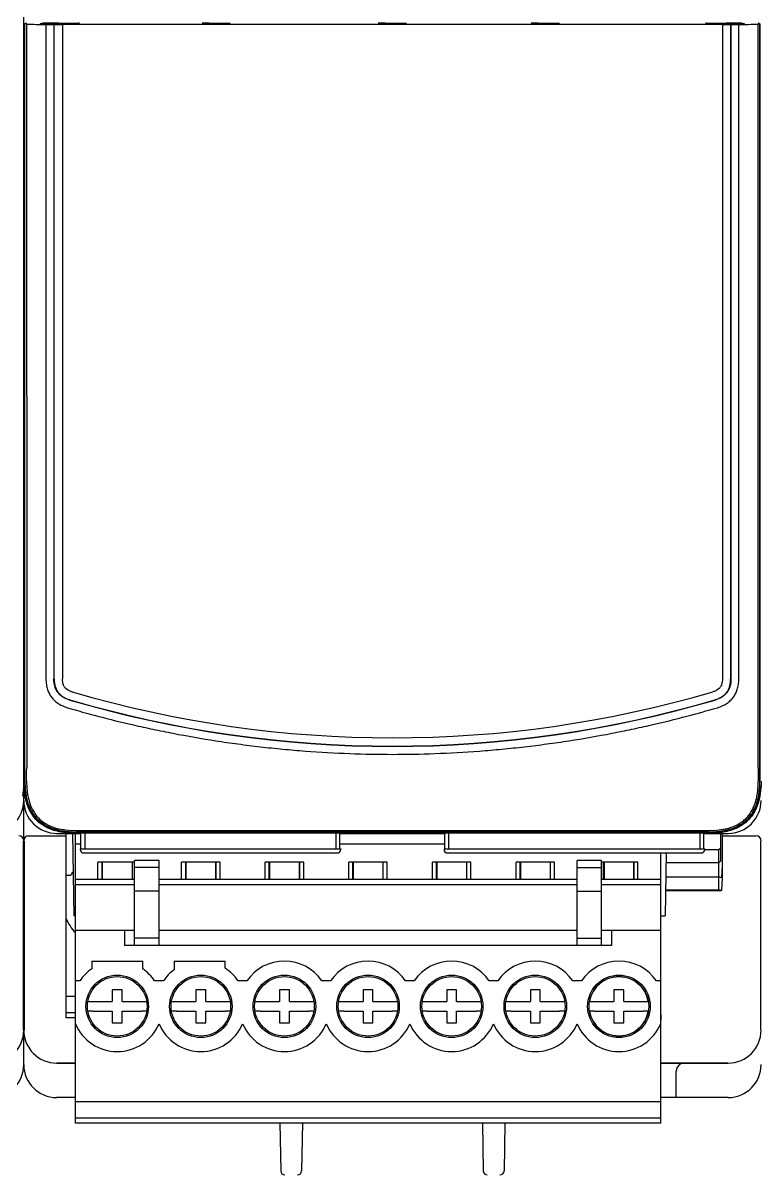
# Model space of a CAD drawing. Header units: millimetres. Extents: x 12275 to 14043, y 11466 to 13479.
# Drawn here: x 13188.6 to 13223.3, y 12830.9 to 12885 of the extents above; entities that cross this region are included whole.
import ezdxf

# ---------------------------------------------------------------- set-up
doc = ezdxf.new("R2010")
doc.units = ezdxf.units.MM
doc.layers.add('02___PRT_ALL_AXES', color=7, linetype='Continuous')
doc.layers.add('SURF_PART', color=7, linetype='Continuous')

msp = doc.modelspace()

# ---------------------------------------------------------------- linework, layer by layer
at = {"color": 0, "linetype": 'Continuous'}
for p, q in [((13188.63355, 12836.12329), (13188.63355, 12906.35949)), ((13188.63355, 12836.12329), (13188.63355, 12906.35949)), ((13188.6856, 12850.21666), (13188.6856, 12885.00118)), ((13188.68755, 12885.00118), (13188.6856, 12885.00118)), ((13188.68755, 12885.00118), (13188.77085, 12885.04282)), ((13188.69025, 12849.44381), (13188.69025, 12885.00258)), ((13188.77086, 12884.98243), (13188.69025, 12885.00258)), ((13188.77086, 12884.98243), (13188.77165, 12850.05861)), ((13189.52236, 12884.99582), (13189.40665, 12884.99576)), ((13189.40665, 12884.99576), (13189.40665, 12884.98578)), ((13189.40665, 12884.98578), (13190.42395, 12884.98531)), ((13190.28001, 12885.0348), (13189.52236, 12885.03411)), ((13189.52236, 12885.03411), (13189.52236, 12884.98573)), ((13190.06379, 12884.97559), (13190.05569, 12884.97357)), ((13190.06379, 12854.23795), (13190.06379, 12884.97559)), ((13190.06379, 12884.97559), (13190.45206, 12884.97559)), ((13190.28001, 12885.0348), (13190.28001, 12884.98538)), ((13190.28001, 12885.0348), (13191.24629, 12885.0348)), ((13190.5536, 12884.98402), (13221.34842, 12884.98402)), ((13197.34021, 12885.03492), (13198.00199, 12885.03492)), ((13198.00199, 12885.03492), (13198.33487, 12885.03161)), ((13205.62012, 12885.03492), (13206.2819, 12885.03492)), ((13206.2819, 12885.03492), (13206.61478, 12885.03161)), ((13212.80223, 12885.03492), (13213.464, 12885.03492)), ((13213.464, 12885.03492), (13213.79686, 12885.03161)), ((13220.65573, 12885.0348), (13221.62201, 12885.0348)), ((13221.44996, 12884.97559), (13221.83823, 12884.97559)), ((13221.47807, 12884.98531), (13222.49536, 12884.98578)), ((13222.37966, 12885.03411), (13221.62201, 12885.0348)), ((13221.62201, 12885.0348), (13221.62201, 12884.98538)), ((13221.83823, 12884.97559), (13221.84633, 12884.97357)), ((13221.83823, 12884.97559), (13221.83823, 12854.23795)), ((13222.37966, 12885.03411), (13222.37966, 12884.98573)), ((13222.49536, 12884.99576), (13222.37966, 12884.99582)), ((13222.49536, 12884.98578), (13222.49536, 12884.99576)), ((13223.13037, 12850.05861), (13223.13116, 12884.98243)), ((13223.13116, 12884.98243), (13223.21177, 12885.00258)), ((13223.13117, 12885.04282), (13223.21447, 12885.00118)), ((13223.21177, 12885.00258), (13223.21177, 12849.44381)), ((13223.21447, 12885.00118), (13223.21642, 12885.00118)), ((13223.21642, 12850.21666), (13223.21642, 12885.00118)), ((13189.67724, 12884.97357), (13189.67724, 12854.23795)), ((13189.67724, 12884.97357), (13190.05569, 12884.97357)), ((13190.05569, 12854.23795), (13190.05569, 12884.97357)), ((13221.44996, 12884.97357), (13190.45206, 12884.97357)), ((13221.84633, 12884.97357), (13222.22478, 12884.97357)), ((13221.84633, 12854.23795), (13221.84633, 12884.97357)), ((13222.22478, 12854.23795), (13222.22478, 12884.97357)), ((13188.68755, 12850.21666), (13188.6856, 12850.21666)), ((13188.68755, 12849.44381), (13188.68755, 12850.21666)), ((13223.21447, 12850.21666), (13223.21642, 12850.21666)), ((13223.21447, 12849.44381), (13223.21447, 12850.21666)), ((13191.08271, 12847.11693), (13191.09201, 12847.11692)), ((13191.09201, 12847.11692), (13205.95101, 12847.11789)), ((13205.95101, 12847.11789), (13220.81001, 12847.11692)), ((13188.62034, 12837.75995), (13188.62034, 12846.62425)), ((13188.64677, 12846.62425), (13188.64677, 12837.75995)), ((13188.86548, 12846.86939), (13190.61981, 12846.86939)), ((13190.61981, 12846.85617), (13188.87869, 12846.85617)), ((13190.17976, 12846.98535), (13191.32008, 12846.98535)), ((13190.61962, 12838.31839), (13190.61981, 12846.98535)), ((13190.92348, 12846.98535), (13190.99095, 12843.11985)), ((13191.06109, 12833.37321), (13191.06109, 12846.98535)), ((13220.81001, 12847.04205), (13191.09201, 12847.04205)), ((13191.09201, 12847.03935), (13220.81001, 12847.03935)), ((13191.11333, 12846.98535), (13191.20025, 12847.00695)), ((13191.20025, 12847.00695), (13220.70177, 12847.00695)), ((13191.32008, 12846.25864), (13191.32008, 12847.00695)), ((13191.51335, 12846.25864), (13191.51335, 12847.00695)), ((13203.29541, 12847.00695), (13203.29541, 12846.25864)), ((13203.48868, 12846.25864), (13203.48868, 12847.00695)), ((13203.48868, 12846.98535), (13208.41334, 12846.98535)), ((13208.41334, 12846.25864), (13208.41334, 12847.00695)), ((13208.60661, 12846.25864), (13208.60661, 12847.00695)), ((13220.38867, 12847.00695), (13220.38867, 12846.25864)), ((13220.58194, 12846.25864), (13220.58194, 12847.00695)), ((13220.58194, 12846.98535), (13221.72226, 12846.98535)), ((13220.78869, 12846.98535), (13220.70177, 12847.00695)), ((13221.3837, 12845.80879), (13221.3837, 12846.98535)), ((13221.43435, 12846.98535), (13221.43435, 12844.87479)), ((13221.43435, 12846.86939), (13223.03654, 12846.86939)), ((13223.02333, 12846.85617), (13221.43435, 12846.85617)), ((13223.25525, 12837.75995), (13223.25525, 12846.62425)), ((13191.06109, 12846.49273), (13191.32008, 12846.49273)), ((13191.28142, 12846.25864), (13203.52734, 12846.25864)), ((13191.28142, 12846.25864), (13191.28142, 12846.21998)), ((13191.43604, 12846.06536), (13203.37272, 12846.06536)), ((13203.48868, 12846.49273), (13208.41334, 12846.49273)), ((13203.52734, 12846.25864), (13203.52734, 12846.21998)), ((13208.37468, 12846.25864), (13220.6206, 12846.25864)), ((13208.37468, 12846.25864), (13208.37468, 12846.21998)), ((13208.5293, 12846.06536), (13220.46598, 12846.06536)), ((13218.55255, 12833.37321), (13218.55255, 12846.06536)), ((13218.80708, 12846.06536), (13218.75566, 12843.11985)), ((13220.6206, 12846.25864), (13220.6206, 12846.21998)), ((13221.28646, 12846.20452), (13220.6206, 12846.20452)), ((13221.37794, 12846.296), (13221.28646, 12846.20452)), ((13221.28646, 12844.33409), (13221.28646, 12846.20452)), ((13193.83652, 12845.62686), (13192.12024, 12845.62686)), ((13192.12024, 12844.83056), (13192.12024, 12845.62686)), ((13192.31351, 12844.83056), (13192.31351, 12845.62686)), ((13192.32511, 12845.62686), (13192.32511, 12844.83056)), ((13193.72442, 12845.62686), (13193.72442, 12844.83056)), ((13193.73602, 12844.83056), (13193.73602, 12845.62686)), ((13194.98844, 12845.70882), (13193.83652, 12845.70882)), ((13193.83652, 12841.7227), (13193.83652, 12845.70881)), ((13194.98844, 12841.7227), (13194.98844, 12845.70881)), ((13197.85665, 12845.62686), (13196.04759, 12845.62686)), ((13196.04759, 12844.83056), (13196.04759, 12845.62686)), ((13196.24087, 12844.83056), (13196.24087, 12845.62686)), ((13196.25247, 12845.62686), (13196.25247, 12844.83056)), ((13197.65178, 12845.62686), (13197.65178, 12844.83056)), ((13197.66337, 12844.83056), (13197.66337, 12845.62686)), ((13197.85665, 12844.83056), (13197.85665, 12845.62686)), ((13201.784, 12845.62686), (13199.97494, 12845.62686)), ((13199.97494, 12844.83056), (13199.97494, 12845.62686)), ((13200.16822, 12844.83056), (13200.16822, 12845.62686)), ((13200.17982, 12845.62686), (13200.17982, 12844.83056)), ((13201.57913, 12845.62686), (13201.57913, 12844.83056)), ((13201.59072, 12844.83056), (13201.59072, 12845.62686)), ((13201.784, 12844.83056), (13201.784, 12845.62686)), ((13205.71135, 12845.62686), (13203.90229, 12845.62686)), ((13203.90229, 12844.83056), (13203.90229, 12845.62686)), ((13204.09557, 12844.83056), (13204.09557, 12845.62686)), ((13204.10717, 12845.62686), (13204.10717, 12844.83056)), ((13205.50648, 12845.62686), (13205.50648, 12844.83056)), ((13205.51807, 12844.83056), (13205.51807, 12845.62686)), ((13205.71135, 12844.83056), (13205.71135, 12845.62686)), ((13209.6387, 12845.62686), (13207.82964, 12845.62686)), ((13207.82964, 12844.83056), (13207.82964, 12845.62686)), ((13208.02292, 12844.83056), (13208.02292, 12845.62686)), ((13208.03452, 12845.62686), (13208.03452, 12844.83056)), ((13209.43383, 12845.62686), (13209.43383, 12844.83056)), ((13209.44543, 12844.83056), (13209.44543, 12845.62686)), ((13209.6387, 12844.83056), (13209.6387, 12845.62686)), ((13213.56605, 12845.62686), (13211.757, 12845.62686)), ((13211.757, 12844.83056), (13211.757, 12845.62686)), ((13211.95027, 12844.83056), (13211.95027, 12845.62686)), ((13211.96187, 12845.62686), (13211.96187, 12844.83056)), ((13213.36118, 12845.62686), (13213.36118, 12844.83056)), ((13213.37278, 12844.83056), (13213.37278, 12845.62686)), ((13213.56605, 12844.83056), (13213.56605, 12845.62686)), ((13215.77712, 12845.70882), (13214.6252, 12845.70882)), ((13214.6252, 12841.7227), (13214.6252, 12845.70881)), ((13215.77712, 12841.7227), (13215.77712, 12845.70881)), ((13217.48553, 12845.62686), (13215.77712, 12845.62686)), ((13215.86975, 12844.83056), (13215.86975, 12845.62686)), ((13215.88922, 12845.62686), (13215.88922, 12844.83056)), ((13217.28853, 12845.62686), (13217.28853, 12844.83056)), ((13217.29225, 12844.83056), (13217.29225, 12845.62686)), ((13217.48553, 12844.83056), (13217.48553, 12845.62686)), ((13221.28646, 12845.6015), (13218.79898, 12845.6015)), ((13221.37794, 12845.69298), (13221.28646, 12845.6015)), ((13190.82466, 12845.00184), (13190.61977, 12845.00184)), ((13194.98844, 12845.38976), (13193.83652, 12845.38976)), ((13214.6252, 12845.38976), (13215.77712, 12845.38976)), ((13221.43435, 12845.4778), (13221.40396, 12844.89798)), ((13191.06109, 12844.83056), (13193.83652, 12844.83056)), ((13191.06109, 12844.58317), (13193.83652, 12844.58317)), ((13194.98844, 12844.83056), (13214.6252, 12844.83056)), ((13194.98844, 12844.58317), (13214.6252, 12844.58317)), ((13215.77712, 12844.83056), (13218.55255, 12844.83056)), ((13215.77712, 12844.58317), (13218.55255, 12844.58317)), ((13218.78738, 12844.93711), (13221.28646, 12844.93711)), ((13221.40396, 12844.89798), (13221.28646, 12844.93711)), ((13221.43435, 12844.87479), (13221.40396, 12844.29496)), ((13194.98844, 12844.27147), (13193.83652, 12844.27147)), ((13214.6252, 12844.27147), (13215.77712, 12844.27147)), ((13218.77618, 12844.29496), (13221.40396, 12844.29496)), ((13218.77686, 12844.33409), (13221.28646, 12844.33409)), ((13221.40396, 12844.29496), (13221.28646, 12844.33409)), ((13191.06109, 12843.11985), (13190.99095, 12843.11985)), ((13218.55255, 12843.11985), (13218.75566, 12843.11985)), ((13193.83652, 12842.41849), (13191.06109, 12842.41849)), ((13193.37266, 12842.41849), (13193.37266, 12841.7227)), ((13214.6252, 12842.41849), (13194.98844, 12842.41849)), ((13218.55255, 12842.41849), (13215.77712, 12842.41849)), ((13216.24098, 12842.41849), (13216.24098, 12841.7227)), ((13216.24098, 12841.7227), (13193.37266, 12841.7227)), ((13194.98844, 12842.059), (13193.83652, 12842.059)), ((13214.6252, 12842.059), (13215.77712, 12842.059)), ((13191.82646, 12840.98825), (13194.22307, 12840.98825)), ((13191.82646, 12840.98825), (13191.82646, 12840.61837)), ((13194.22307, 12840.61837), (13194.22307, 12840.98825)), ((13195.69196, 12840.98825), (13198.08858, 12840.98825)), ((13195.69196, 12840.98825), (13195.69196, 12840.57454)), ((13198.08858, 12840.65902), (13198.08858, 12840.98825)), ((13191.26599, 12840.05667), (13191.06109, 12840.05667)), ((13193.2567, 12839.63533), (13192.79284, 12839.63533)), ((13192.79284, 12839.63533), (13192.79284, 12839.09416)), ((13193.2567, 12839.09416), (13193.2567, 12839.63533)), ((13195.19334, 12840.05667), (13194.78354, 12840.05667)), ((13197.18405, 12839.63533), (13196.72019, 12839.63533)), ((13196.72019, 12839.63533), (13196.72019, 12839.09416)), ((13197.18405, 12839.09416), (13197.18405, 12839.63533)), ((13199.12069, 12840.05667), (13198.7109, 12840.05667)), ((13201.1114, 12839.63533), (13200.64754, 12839.63533)), ((13200.64754, 12839.63533), (13200.64754, 12839.09416)), ((13201.1114, 12839.09416), (13201.1114, 12839.63533)), ((13203.04804, 12840.05667), (13202.63825, 12840.05667)), ((13205.03875, 12839.63533), (13204.57489, 12839.63533)), ((13204.57489, 12839.63533), (13204.57489, 12839.09416)), ((13205.03875, 12839.09416), (13205.03875, 12839.63533)), ((13206.97539, 12840.05667), (13206.5656, 12840.05667)), ((13208.9661, 12839.63533), (13208.50224, 12839.63533)), ((13208.50224, 12839.63533), (13208.50224, 12839.09416)), ((13208.9661, 12839.09416), (13208.9661, 12839.63533)), ((13210.90275, 12840.05667), (13210.49295, 12840.05667)), ((13212.89345, 12839.63533), (13212.42959, 12839.63533)), ((13212.42959, 12839.63533), (13212.42959, 12839.09416)), ((13212.89345, 12839.09416), (13212.89345, 12839.63533)), ((13214.8301, 12840.05667), (13214.4203, 12840.05667)), ((13216.82081, 12839.63533), (13216.35695, 12839.63533)), ((13216.35695, 12839.63533), (13216.35695, 12839.09416)), ((13216.82081, 12839.09416), (13216.82081, 12839.63533)), ((13218.55255, 12840.05667), (13218.34765, 12840.05667)), ((13191.06109, 12839.32341), (13190.61964, 12839.32342)), ((13191.64481, 12839.09416), (13191.88016, 12839.09416)), ((13191.88066, 12839.09416), (13192.79284, 12839.09416)), ((13193.2567, 12839.09416), (13194.16887, 12839.09416)), ((13194.16937, 12839.09416), (13194.40472, 12839.09416)), ((13195.57216, 12839.09416), (13195.80751, 12839.09416)), ((13195.80801, 12839.09416), (13196.72019, 12839.09416)), ((13197.18405, 12839.09416), (13198.09622, 12839.09416)), ((13198.09672, 12839.09416), (13198.33208, 12839.09416)), ((13199.49951, 12839.09416), (13199.73487, 12839.09416)), ((13199.73536, 12839.09416), (13200.64754, 12839.09416)), ((13201.1114, 12839.09416), (13202.02357, 12839.09416)), ((13202.02407, 12839.09416), (13202.25943, 12839.09416)), ((13203.42686, 12839.09416), (13203.66222, 12839.09416)), ((13203.66272, 12839.09416), (13204.57489, 12839.09416)), ((13205.03875, 12839.09416), (13205.95093, 12839.09416)), ((13205.95142, 12839.09416), (13206.18678, 12839.09416)), ((13207.35421, 12839.09416), (13207.58957, 12839.09416)), ((13207.59007, 12839.09416), (13208.50224, 12839.09416)), ((13208.9661, 12839.09416), (13209.87828, 12839.09416)), ((13209.87878, 12839.09416), (13210.11413, 12839.09416)), ((13211.28157, 12839.09416), (13211.51692, 12839.09416)), ((13211.51742, 12839.09416), (13212.42959, 12839.09416)), ((13212.89345, 12839.09416), (13213.80563, 12839.09416)), ((13213.80613, 12839.09416), (13214.04148, 12839.09416)), ((13215.20892, 12839.09416), (13215.44427, 12839.09416)), ((13215.44477, 12839.09416), (13216.35695, 12839.09416)), ((13216.82081, 12839.09416), (13217.73298, 12839.09416)), ((13217.73348, 12839.09416), (13217.96883, 12839.09416)), ((13191.06109, 12838.55031), (13190.61963, 12838.55032)), ((13191.88016, 12838.6303), (13191.64481, 12838.6303)), ((13191.88066, 12838.6303), (13192.79284, 12838.6303)), ((13192.79284, 12838.6303), (13192.79284, 12838.08913)), ((13193.2567, 12838.6303), (13194.16887, 12838.6303)), ((13193.2567, 12838.08913), (13193.2567, 12838.6303)), ((13194.40472, 12838.6303), (13194.16937, 12838.6303)), ((13195.80751, 12838.6303), (13195.57216, 12838.6303)), ((13195.80801, 12838.6303), (13196.72019, 12838.6303)), ((13196.72019, 12838.6303), (13196.72019, 12838.08913)), ((13197.18405, 12838.6303), (13198.09622, 12838.6303)), ((13197.18405, 12838.08913), (13197.18405, 12838.6303)), ((13198.33208, 12838.6303), (13198.09672, 12838.6303)), ((13199.73487, 12838.6303), (13199.49951, 12838.6303)), ((13199.73536, 12838.6303), (13200.64754, 12838.6303)), ((13200.64754, 12838.6303), (13200.64754, 12838.08913)), ((13201.1114, 12838.6303), (13202.02357, 12838.6303)), ((13201.1114, 12838.08913), (13201.1114, 12838.6303)), ((13202.25943, 12838.6303), (13202.02407, 12838.6303)), ((13203.66222, 12838.6303), (13203.42686, 12838.6303)), ((13203.66272, 12838.6303), (13204.57489, 12838.6303)), ((13204.57489, 12838.6303), (13204.57489, 12838.08913)), ((13205.03875, 12838.6303), (13205.95093, 12838.6303)), ((13205.03875, 12838.08913), (13205.03875, 12838.6303)), ((13206.18678, 12838.6303), (13205.95142, 12838.6303)), ((13207.58957, 12838.6303), (13207.35421, 12838.6303)), ((13207.59007, 12838.6303), (13208.50224, 12838.6303)), ((13208.50224, 12838.6303), (13208.50224, 12838.08913)), ((13208.9661, 12838.6303), (13209.87828, 12838.6303)), ((13208.9661, 12838.08913), (13208.9661, 12838.6303)), ((13210.11413, 12838.6303), (13209.87878, 12838.6303)), ((13211.51692, 12838.6303), (13211.28157, 12838.6303)), ((13211.51742, 12838.6303), (13212.42959, 12838.6303)), ((13212.42959, 12838.6303), (13212.42959, 12838.08913)), ((13212.89345, 12838.6303), (13213.80563, 12838.6303)), ((13212.89345, 12838.08913), (13212.89345, 12838.6303)), ((13214.04148, 12838.6303), (13213.80613, 12838.6303)), ((13215.44427, 12838.6303), (13215.20892, 12838.6303)), ((13215.44477, 12838.6303), (13216.35695, 12838.6303)), ((13216.35695, 12838.6303), (13216.35695, 12838.08913)), ((13216.82081, 12838.6303), (13217.73298, 12838.6303)), ((13216.82081, 12838.08913), (13216.82081, 12838.6303)), ((13217.96883, 12838.6303), (13217.73348, 12838.6303)), ((13218.57832, 12838.44835), (13218.55255, 12838.53059)), ((13191.06109, 12838.31838), (13190.61962, 12838.31839)), ((13192.79284, 12838.08913), (13193.2567, 12838.08913)), ((13196.72019, 12838.08913), (13197.18405, 12838.08913)), ((13200.64754, 12838.08913), (13201.1114, 12838.08913)), ((13204.57489, 12838.08913), (13205.03875, 12838.08913)), ((13208.50224, 12838.08913), (13208.9661, 12838.08913)), ((13212.42959, 12838.08913), (13212.89345, 12838.08913)), ((13216.35695, 12838.08913), (13216.82081, 12838.08913)), ((13218.55255, 12838.16049), (13218.57832, 12838.24273)), ((13218.57832, 12838.24273), (13218.57832, 12838.44835)), ((13190.1797, 12836.2006), (13191.06109, 12836.2006)), ((13190.19291, 12836.21381), (13191.06109, 12836.21381)), ((13218.55255, 12836.21381), (13221.70911, 12836.21381)), ((13218.55255, 12836.2006), (13221.72232, 12836.2006)), ((13219.27283, 12834.57708), (13219.28365, 12835.81742)), ((13191.06109, 12834.57708), (13190.17976, 12834.57708)), ((13218.55255, 12834.37824), (13191.06109, 12834.37824)), ((13221.72226, 12834.57708), (13218.55255, 12834.57708)), ((13218.55255, 12833.60514), (13191.06109, 12833.60514)), ((13218.55255, 12833.37321), (13191.06109, 12833.37321)), ((13200.66597, 12833.37321), (13200.70506, 12831.13341)), ((13201.72691, 12833.37321), (13201.68782, 12831.13341)), ((13210.17511, 12833.37321), (13210.2142, 12831.13341)), ((13211.23605, 12833.37321), (13211.19696, 12831.13341))]:
    msp.add_line(p, q, dxfattribs=at)
for centre in [(13193.02477, 12838.86223), (13196.95212, 12838.86223), (13200.87947, 12838.86223), (13204.80682, 12838.86223), (13208.73417, 12838.86223), (13212.66152, 12838.86223), (13216.58888, 12838.86223)]:
    msp.add_circle(centre, 1.39931, dxfattribs=at)
for centre, radius, start, end in [((13190.638, 13029.51437), 144.54399, 269.2598607, 269.6191601), ((13197.36508, 12865.82209), 19.21285, 90.074142, 91.066903), ((13205.6451, 12865.81), 19.22494, 90.074454, 91.066591), ((13212.82721, 12865.80999), 19.22495, 90.074455, 91.06659), ((13221.1861, 13037.47923), 152.5092, 270.3902226, 270.7307566), ((13205.95101, 12904.93954), 53.86485, 253.657799, 286.342201), ((13061.80599, 12850.09585), 126.96566, 359.7057537, 359.9831958), ((13375.47335, 12850.16473), 152.34301, 180.0399114, 180.2711379), ((13193.22627, 12849.44051), 4.53873, 179.958279, 182.995124), ((13218.65127, 12849.4409), 4.5632, 357.210919, 0.036576), ((13187.08735, 12848.53155), 1.5462, 269.999991, 0.000011), ((13190.17976, 12848.53155), 1.5462, 179.999991, 270.000011), ((13221.72226, 12848.53155), 1.5462, 269.999991, 0.000011), ((13190.4968, 12848.84864), 1.76571, 219.40001, 231.084258), ((13221.40492, 12848.84884), 1.76606, 308.978959, 320.586905), ((13220.81024, 12851.81717), 4.70025, 269.997189, 270.110643), ((13191.0891, 12851.60254), 4.5632, 267.210919, 270.036576), ((13220.81331, 12851.57807), 4.53873, 269.958279, 272.995124), ((13191.43604, 12846.21998), 0.15462, 180, 270), ((13203.37272, 12846.21998), 0.15462, 270, 0), ((13208.5293, 12846.21998), 0.15462, 180, 270), ((13220.46598, 12846.21998), 0.15462, 270, 0), ((13192.58342, 12843.80736), 2.12603, 140.25911, 145.817138), ((13192.58342, 12843.80736), 2.12603, 202.535148, 224.194509), ((13193.02477, 12838.86223), 2.12603, 124.307651, 145.818369), ((13193.02477, 12838.86223), 2.12603, 34.181631, 55.692349), ((13196.95212, 12838.86223), 2.12603, 34.181631, 57.686909), ((13200.87947, 12838.86223), 2.12603, 34.181631, 145.818369), ((13204.80682, 12838.86223), 2.12603, 34.181631, 145.818369), ((13208.73417, 12838.86223), 2.12603, 34.181631, 145.818369), ((13212.66152, 12838.86223), 2.12603, 34.181631, 145.818369), ((13216.58888, 12838.86223), 2.12603, 34.181631, 145.818369), ((13196.95212, 12838.86223), 2.12603, 126.350784, 145.818369), ((13193.02477, 12838.86223), 2.12603, 202.53638, 337.46362), ((13196.95212, 12838.86223), 2.12603, 202.53638, 337.46362), ((13200.87947, 12838.86223), 2.12603, 202.53638, 337.46362), ((13204.80682, 12838.86223), 2.12603, 202.53638, 337.46362), ((13208.73417, 12838.86223), 2.12603, 202.53638, 337.46362), ((13212.66152, 12838.86223), 2.12603, 202.53638, 337.46362), ((13216.58888, 12838.86223), 2.12603, 202.53638, 337.46362), ((13187.08735, 12837.7468), 1.5462, 270, 0), ((13190.17976, 12837.7468), 1.5462, 180, 270), ((13221.72226, 12837.7468), 1.5462, 270, 0), ((13187.08735, 12836.12329), 1.5462, 270, 0), ((13190.17976, 12836.12329), 1.5462, 180, 270), ((13219.67014, 12835.81405), 0.38654, 89.9935, 179.499943), ((13219.67019, 12835.81405), 0.38655, 112.375673, 179.5), ((13221.72226, 12836.12329), 1.5462, 270, 0), ((13200.89831, 12831.13679), 0.19328, 181, 270), ((13201.49457, 12831.13679), 0.19328, 270, 359), ((13210.40745, 12831.13679), 0.19328, 181, 270), ((13211.00371, 12831.13679), 0.19328, 270, 359)]:
    msp.add_arc(centre, radius, start, end, dxfattribs=at)
for centre, major_axis, ratio, start_param, end_param in [((13191.06496, 12884.98908), (0.7731, 0), 0.00872687, -2.54836218, -2.29353057), ((13191.24634, 12884.8415), (-0.12551, 0.14705), 0.99973679, -0.70638686, 0.02520894), ((13220.65568, 12884.8415), (0.12551, 0.14705), 0.99973679, -0.02520894, 0.70638686), ((13220.83706, 12884.98908), (0.7731, 0), 0.00872687, -0.84806208, -0.59323047), ((13188.40162, 12846.63745), (0.16401, 0.16401), 0.99992385, -0.78536009, 0.78536009), ((13188.86549, 12846.63745), (0.16401, -0.16401), 0.99992385, 2.35623257, 3.92695274), ((13223.03653, 12846.63745), (0.16401, 0.16401), 0.99992385, -0.78536009, 0.78536009), ((13221.37762, 12846.41181), (0, 0.11597), 0.05240778, -3.08923278, -1.57079633), ((13221.37762, 12845.80879), (0, 0.11597), 0.05240778, -3.08923278, -1.57079633)]:
    msp.add_ellipse(centre, major_axis=major_axis, ratio=ratio, start_param=start_param, end_param=end_param, dxfattribs=at)
for points, knots in [([(13189.67724, 12854.23795), (13189.67724, 12854.1485), (13189.68915, 12853.9809), (13189.74421, 12853.74963), (13189.82428, 12853.55117), (13189.93078, 12853.37929), (13190.06502, 12853.2274), (13190.23339, 12853.09279), (13190.44178, 12852.97281), (13190.60129, 12852.91329), (13190.68838, 12852.88776)], [0, 0, 0, 0, 0.14713837, 0.27497128, 0.38961101, 0.4976604, 0.60597195, 0.72142811, 0.85071943, 1, 1, 1, 1]), ([(13190.79486, 12853.25092), (13190.74132, 12853.26662), (13190.63574, 12853.30363), (13190.48593, 12853.37952), (13190.35028, 12853.47898), (13190.23604, 12853.60272), (13190.14944, 12853.74716), (13190.09218, 12853.90531), (13190.06151, 12854.07043), (13190.05569, 12854.18215), (13190.05569, 12854.23795)], [0, 0, 0, 0, 0.12505536, 0.25008124, 0.37506067, 0.49999984, 0.62493895, 0.74991836, 0.8749444, 1, 1, 1, 1]), ([(13221.84633, 12854.23795), (13221.84633, 12854.18215), (13221.84051, 12854.07043), (13221.80984, 12853.90531), (13221.75258, 12853.74716), (13221.66598, 12853.60272), (13221.55174, 12853.47898), (13221.41609, 12853.37952), (13221.26628, 12853.30363), (13221.1607, 12853.26662), (13221.10716, 12853.25092)], [0, 0, 0, 0, 0.12505536, 0.25008123, 0.37506066, 0.49999984, 0.62493895, 0.74991836, 0.8749444, 1, 1, 1, 1]), ([(13221.21364, 12852.88776), (13221.30073, 12852.91329), (13221.46024, 12852.97281), (13221.66863, 12853.09279), (13221.837, 12853.2274), (13221.97124, 12853.37929), (13222.07774, 12853.55117), (13222.15781, 12853.74963), (13222.21287, 12853.9809), (13222.22478, 12854.1485), (13222.22478, 12854.23795)], [0, 0, 0, 0, 0.14928057, 0.27857189, 0.39402805, 0.5023396, 0.610389, 0.72502872, 0.85286163, 1, 1, 1, 1]), ([(13190.52091, 12853.90198), (13190.53197, 12853.88112), (13190.55658, 12853.84282), (13190.5864, 12853.80843), (13190.60326, 12853.79197)], [0, 0, 0, 0, 0.50052756, 1, 1, 1, 1]), ([(13221.29866, 12853.79187), (13221.31556, 12853.80836), (13221.34538, 12853.84275), (13221.36999, 12853.88103), (13221.38104, 12853.90185)], [0, 0, 0, 0, 0.50053647, 1, 1, 1, 1]), ([(13190.68838, 12852.88776), (13191.16241, 12852.74876), (13192.19133, 12852.46247), (13193.53034, 12852.13154), (13194.7113, 12851.87091), (13195.99904, 12851.6101), (13197.33155, 12851.37758), (13198.6989, 12851.18002), (13199.74887, 12851.04896), (13200.80574, 12850.93758), (13202.20674, 12850.81747), (13203.92175, 12850.722), (13205.28486, 12850.69623), (13205.95101, 12850.69623)], [0, 0, 0, 0, 0.09578954, 0.20707225, 0.2674141, 0.33029026, 0.46184202, 0.52963429, 0.5981737, 0.66701072, 0.7356965, 0.87082537, 1, 1, 1, 1]), ([(13205.95101, 12850.69623), (13206.61716, 12850.69623), (13207.98027, 12850.722), (13209.69528, 12850.81747), (13211.09628, 12850.93758), (13212.15315, 12851.04896), (13213.20312, 12851.18002), (13214.57047, 12851.37758), (13215.90298, 12851.6101), (13217.19072, 12851.87091), (13218.37168, 12852.13154), (13219.71069, 12852.46247), (13220.73961, 12852.74876), (13221.21364, 12852.88776)], [0, 0, 0, 0, 0.12917463, 0.2643035, 0.33298928, 0.4018263, 0.47036571, 0.53815798, 0.66970974, 0.7325859, 0.79292775, 0.90421046, 1, 1, 1, 1]), ([(13188.63355, 12849.44381), (13188.63355, 12849.38061), (13188.62895, 12849.14209), (13188.6049, 12848.90359), (13188.57272, 12848.73117)], [0, 0, 0, 0, 0.26489359, 1, 1, 1, 1]), ([(13188.69194, 12848.74446), (13188.68203, 12848.79885), (13188.64619, 12849.03029), (13188.63355, 12849.26499), (13188.63355, 12849.44381)], [0, 0, 0, 0, 0.23616755, 1, 1, 1, 1]), ([(13188.69025, 12849.44381), (13188.69025, 12849.28135), (13188.70237, 12849.03716), (13188.75172, 12848.71569), (13188.80826, 12848.47824), (13188.88737, 12848.24723), (13188.99203, 12848.02649), (13189.12421, 12847.82088), (13189.28406, 12847.63586), (13189.46909, 12847.47601), (13189.67469, 12847.34383), (13189.89544, 12847.23917), (13190.12644, 12847.16005), (13190.36389, 12847.10352), (13190.68536, 12847.05416), (13190.92955, 12847.04205), (13191.09201, 12847.04205)], [0, 0, 0, 0, 0.12499077, 0.18750922, 0.25002282, 0.31252924, 0.37502721, 0.43751652, 0.5, 0.56248348, 0.62497279, 0.68747076, 0.74997718, 0.81249077, 0.87500923, 1, 1, 1, 1]), ([(13188.76998, 12849.44381), (13188.76926, 12849.28744), (13188.77981, 12849.05217), (13188.82547, 12848.74199), (13188.8784, 12848.51224), (13188.95306, 12848.2883), (13189.05255, 12848.07393), (13189.17893, 12847.87394), (13189.33263, 12847.69388), (13189.5112, 12847.53839), (13189.71012, 12847.41007), (13189.92386, 12847.30862), (13190.1476, 12847.23205), (13190.37757, 12847.1773), (13190.68889, 12847.12933), (13190.92536, 12847.11724), (13191.08271, 12847.11693)], [0, 0, 0, 0, 0.12439392, 0.1867746, 0.24921592, 0.31170258, 0.37422178, 0.43676018, 0.49930871, 0.56186689, 0.62443841, 0.68702272, 0.74961739, 0.81221994, 0.87482787, 1, 1, 1, 1]), ([(13220.81001, 12847.04205), (13220.97247, 12847.04205), (13221.21666, 12847.05416), (13221.53813, 12847.10352), (13221.77558, 12847.16005), (13222.00658, 12847.23917), (13222.22733, 12847.34383), (13222.43293, 12847.47601), (13222.61796, 12847.63586), (13222.77781, 12847.82088), (13222.90999, 12848.02649), (13223.01465, 12848.24723), (13223.09376, 12848.47824), (13223.1503, 12848.71569), (13223.19965, 12849.03716), (13223.21177, 12849.28135), (13223.21177, 12849.44381)], [0, 0, 0, 0, 0.12499077, 0.18750922, 0.25002282, 0.31252924, 0.37502721, 0.43751652, 0.5, 0.56248348, 0.62497279, 0.68747076, 0.74997718, 0.81249077, 0.87500923, 1, 1, 1, 1]), ([(13220.81931, 12847.11693), (13220.97666, 12847.11724), (13221.21313, 12847.12933), (13221.52445, 12847.1773), (13221.75442, 12847.23205), (13221.97816, 12847.30863), (13222.19191, 12847.41007), (13222.39083, 12847.53839), (13222.56939, 12847.69389), (13222.72309, 12847.87395), (13222.84947, 12848.07393), (13222.94896, 12848.2883), (13223.02362, 12848.51224), (13223.07655, 12848.74199), (13223.12221, 12849.05217), (13223.13276, 12849.28744), (13223.13204, 12849.44381)], [0, 0, 0, 0, 0.12517213, 0.18778007, 0.25038262, 0.31297729, 0.37556161, 0.43813313, 0.50069131, 0.56323984, 0.62577824, 0.68829745, 0.75078411, 0.81322542, 0.87560608, 1, 1, 1, 1]), ([(13223.26847, 12849.44381), (13223.26847, 12849.38061), (13223.26386, 12849.14209), (13223.23981, 12848.90359), (13223.20763, 12848.73117)], [0, 0, 0, 0, 0.26489359, 1, 1, 1, 1]), ([(13190.37938, 12847.04619), (13190.15894, 12847.08734), (13189.74436, 12847.21144), (13189.21777, 12847.57792), (13188.85444, 12848.10735), (13188.73224, 12848.52327), (13188.69194, 12848.74446)], [0, 0, 0, 0, 0.26259625, 0.49953008, 0.7367176, 1, 1, 1, 1]), ([(13190.86706, 12847.04475), (13190.72402, 12847.05181), (13190.43832, 12847.08033), (13190.01895, 12847.18073), (13189.62364, 12847.35625), (13189.27877, 12847.61947), (13189.01239, 12847.96193), (13188.83385, 12848.35594), (13188.73105, 12848.77476), (13188.70134, 12849.06034), (13188.69375, 12849.20335)], [0, 0, 0, 0, 0.12506174, 0.25009062, 0.37507242, 0.50000611, 0.62493921, 0.74991615, 0.87494189, 1, 1, 1, 1]), ([(13223.20907, 12849.21886), (13223.20201, 12849.07582), (13223.17349, 12848.79011), (13223.07309, 12848.37074), (13222.89757, 12847.97543), (13222.63435, 12847.63057), (13222.29189, 12847.36418), (13221.89787, 12847.18565), (13221.47906, 12847.08285), (13221.19347, 12847.05313), (13221.05046, 12847.04554)], [0, 0, 0, 0, 0.12506174, 0.25009062, 0.37507242, 0.50000611, 0.62493921, 0.74991615, 0.87494189, 1, 1, 1, 1]), ([(13223.20763, 12848.73117), (13223.16648, 12848.51074), (13223.04237, 12848.09615), (13222.67589, 12847.56956), (13222.14646, 12847.20624), (13221.73055, 12847.08404), (13221.50936, 12847.04374)], [0, 0, 0, 0, 0.26259625, 0.49953008, 0.7367176, 1, 1, 1, 1]), ([(13191.09201, 12846.98535), (13191.02881, 12846.98535), (13190.79029, 12846.98995), (13190.55179, 12847.014), (13190.37938, 12847.04619)], [0, 0, 0, 0, 0.26489359, 1, 1, 1, 1]), ([(13221.50936, 12847.04374), (13221.45496, 12847.03383), (13221.22353, 12846.99799), (13220.98883, 12846.98535), (13220.81001, 12846.98535)], [0, 0, 0, 0, 0.23616755, 1, 1, 1, 1])]:
    msp.add_open_spline(points, degree=3, knots=knots, dxfattribs=at)
at = {"layer": '02___PRT_ALL_AXES', "color": 0, "linetype": 'Continuous'}
for centre in [(13193.02477, 12838.86223), (13196.95212, 12838.86223), (13200.87947, 12838.86223), (13204.80682, 12838.86223), (13208.73417, 12838.86223), (13212.66152, 12838.86223), (13216.58888, 12838.86223)]:
    msp.add_circle(centre, 1.46889, dxfattribs=at)
for start, end in [(9.540561, 170.459439), (189.540561, 350.459439)]:
    msp.add_arc((13216.58888, 12838.86223), 1.39931, start, end, dxfattribs=at)
at = {"layer": 'SURF_PART', "color": 0, "linetype": 'Continuous'}
for p, q in [((13190.05029, 12884.97357), (13190.05988, 12884.97596)), ((13190.45206, 12884.97357), (13190.46165, 12884.97596)), ((13221.44996, 12884.97357), (13221.44037, 12884.97596)), ((13221.85173, 12884.97357), (13221.84214, 12884.97596)), ((13190.05029, 12884.97357), (13190.05029, 12854.23795)), ((13190.45206, 12884.97357), (13190.45206, 12854.23795)), ((13221.44996, 12884.97357), (13221.44996, 12854.23795)), ((13221.85173, 12884.97357), (13221.85173, 12854.23795)), ((13190.49807, 12853.95213), (13190.47107, 12854.04377)), ((13190.52091, 12853.90198), (13190.49807, 12853.95213)), ((13190.64462, 12853.75618), (13190.60326, 12853.79197)), ((13190.72536, 12853.70418), (13190.64462, 12853.75618)), ((13221.25696, 12853.75584), (13221.17661, 12853.70415)), ((13221.29866, 12853.79187), (13221.25696, 12853.75584)), ((13221.40375, 12853.9516), (13221.38104, 12853.90185)), ((13221.43094, 12854.04372), (13221.40375, 12853.9516))]:
    msp.add_line(p, q, dxfattribs=at)
for centre, radius, start, end in [((13190.91657, 12854.11236), 0.44812, 207.999697, 225.638894), ((13205.95101, 12904.93954), 53.46848, 253.657799, 286.342201), ((13220.98545, 12854.11236), 0.44812, 314.341766, 331.980902), ((13205.95101, 12904.93954), 53.87025, 253.657799, 286.342201), ((13205.95101, 12904.93954), 53.85675, 253.657799, 286.342201)]:
    msp.add_arc(centre, radius, start, end, dxfattribs=at)
for points, knots in [([(13190.79335, 12853.24574), (13190.68595, 12853.27723), (13190.528, 12853.34189), (13190.34653, 12853.47507), (13190.23169, 12853.59946), (13190.14464, 12853.74466), (13190.0679, 12853.95627), (13190.05029, 12854.12603), (13190.05029, 12854.23795)], [0, 0, 0, 0, 0.24980592, 0.37492287, 0.49999984, 0.62507676, 0.75019368, 1, 1, 1, 1]), ([(13190.06379, 12854.23795), (13190.06379, 12854.17701), (13190.07049, 12854.05958), (13190.10433, 12853.89214), (13190.16184, 12853.74149), (13190.24322, 12853.60809), (13190.34833, 12853.49247), (13190.47671, 12853.3949), (13190.62787, 12853.31531), (13190.73866, 12853.27584), (13190.79714, 12853.25869)], [0, 0, 0, 0, 0.13765128, 0.26477333, 0.38436197, 0.5, 0.61563803, 0.73522667, 0.86234872, 1, 1, 1, 1]), ([(13190.47107, 12854.04377), (13190.468, 12854.058), (13190.45619, 12854.12206), (13190.45206, 12854.1874), (13190.45206, 12854.23795)], [0, 0, 0, 0, 0.22360897, 1, 1, 1, 1]), ([(13221.10488, 12853.25869), (13221.16336, 12853.27584), (13221.27415, 12853.31531), (13221.42531, 12853.3949), (13221.55369, 12853.49247), (13221.6588, 12853.60809), (13221.74018, 12853.74149), (13221.79769, 12853.89214), (13221.83153, 12854.05958), (13221.83823, 12854.17701), (13221.83823, 12854.23795)], [0, 0, 0, 0, 0.13765128, 0.26477333, 0.38436197, 0.5, 0.61563803, 0.73522667, 0.86234872, 1, 1, 1, 1]), ([(13221.85173, 12854.23795), (13221.85173, 12854.12603), (13221.83412, 12853.95627), (13221.75738, 12853.74466), (13221.67033, 12853.59946), (13221.55549, 12853.47507), (13221.37402, 12853.34189), (13221.21607, 12853.27723), (13221.10867, 12853.24574)], [0, 0, 0, 0, 0.24980592, 0.37492286, 0.49999984, 0.62507676, 0.75019368, 1, 1, 1, 1]), ([(13221.44996, 12854.23795), (13221.44996, 12854.21985), (13221.44846, 12854.15476), (13221.44087, 12854.08968), (13221.43094, 12854.04372)], [0, 0, 0, 0, 0.27790121, 1, 1, 1, 1]), ([(13190.90639, 12853.63127), (13190.88903, 12853.63636), (13190.82698, 12853.65612), (13190.76667, 12853.68172), (13190.72536, 12853.70418)], [0, 0, 0, 0, 0.27790111, 1, 1, 1, 1]), ([(13221.17661, 12853.70415), (13221.16382, 12853.6972), (13221.10568, 12853.66785), (13221.04413, 12853.64549), (13220.99563, 12853.63127)], [0, 0, 0, 0, 0.22360902, 1, 1, 1, 1])]:
    msp.add_open_spline(points, degree=3, knots=knots, dxfattribs=at)

doc.saveas('drawing.dxf')
